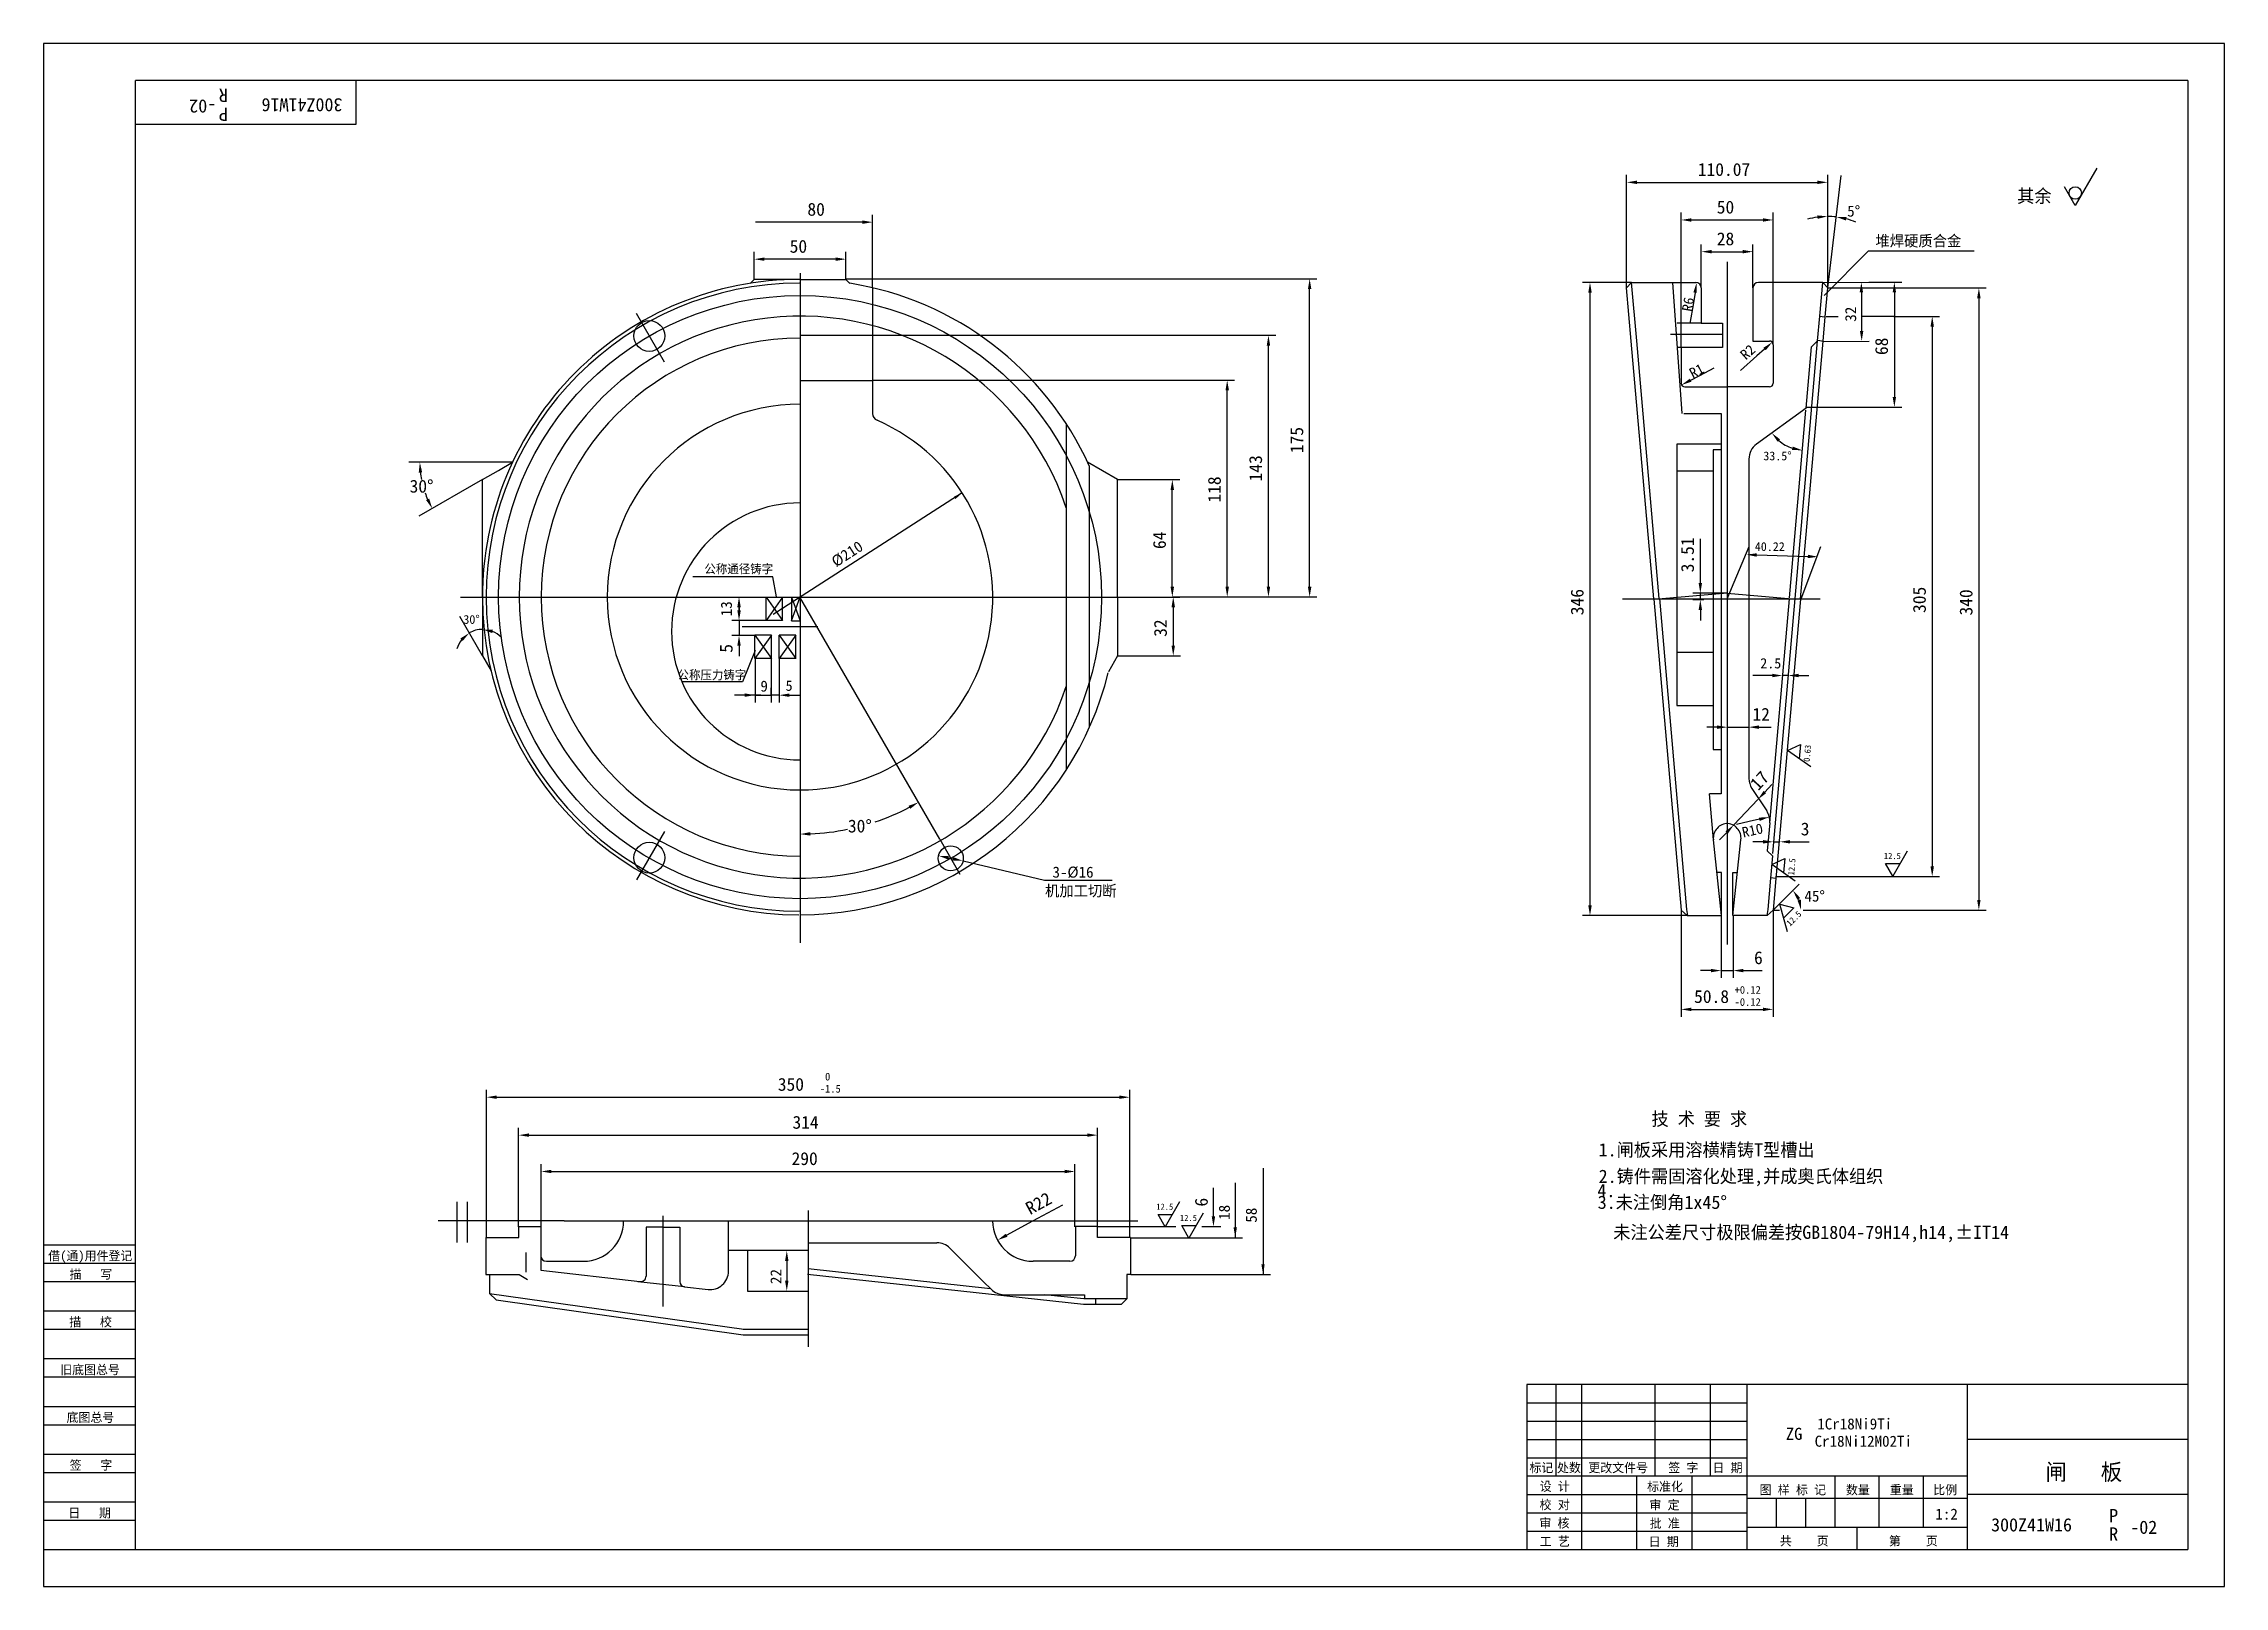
# Model space of a CAD drawing. Header units: metres. Extents: x 0 to 594, y 0 to 420.
import ezdxf

# ---------------------------------------------------------------- set-up
doc = ezdxf.new("R2010")
doc.units = ezdxf.units.M
for name, color, linetype in [('B', 3, 'Continuous'), ('C', 6, 'Continuous'), ('D', 1, 'Continuous'), ('FL', 5, 'Continuous'), ('HA', 5, 'Continuous'), ('T', 7, 'Continuous'), ('TL', 4, 'Continuous')]:
    doc.layers.add(name, color=color, linetype=linetype)

# ---------------------------------------------------------------- blocks, each defined once
blk = doc.blocks.new('TUKUN2')
at = {"layer": 'FL'}
for p, q in [((594, 420), (0, 420)), ((0, 420), (0, 0)), ((594, 0), (594, 420)), ((0, 83), (25, 83)), ((0, 75), (25, 75)), ((0, 70), (25, 70)), ((0, 62), (25, 62)), ((0, 57), (25, 57)), ((412, 30), (412, 55)), ((419, 10), (419, 55)), ((439, 30), (439, 55)), ((454, 30), (454, 55)), ((0, 49), (25, 49)), ((404, 50), (464, 50)), ((0, 44), (25, 44)), ((404, 45), (464, 45)), ((0, 36), (25, 36)), ((404, 40), (464, 40)), ((0, 31), (25, 31)), ((404, 35), (464, 35)), ((449, 10), (449, 30)), ((404, 25), (464, 25)), ((0, 23), (25, 23)), ((0, 18), (25, 18)), ((404, 20), (464, 20)), ((404, 15), (464, 15)), ((0, 0), (594, 0))]:
    blk.add_line(p, q, dxfattribs=at)
at = {"layer": 'TL'}
for p, q in [((584, 410), (25, 410)), ((25, 10), (25, 410)), ((85, 410), (85, 398)), ((584, 410), (584, 10)), ((85, 398), (25, 398)), ((0, 93), (25, 93)), ((0, 88), (25, 88)), ((584, 55), (404, 55)), ((404, 55), (404, 10)), ((464, 10), (464, 55)), ((524, 10), (524, 55)), ((584, 40), (524, 40)), ((524, 30), (404, 30)), ((434, 10), (434, 30)), ((488, 16), (488, 30)), ((500, 16), (500, 30)), ((512, 16), (512, 30)), ((464, 24), (524, 24)), ((472, 16), (472, 24)), ((480, 16), (480, 24)), ((584, 25), (524, 25)), ((524, 16), (464, 16)), ((494, 10), (494, 16)), ((0, 10), (584, 10))]:
    blk.add_line(p, q, dxfattribs=at)
at = {"layer": 'T'}
for s, p in [('借(通)用件登记', (1.26, 88.76)), ('描   写', (7.09, 83.76)), ('描   校', (6.98, 70.76)), ('旧底图总号', (4.52, 57.76)), ('底图总号', (6.25, 44.76)), ('签   字', (7.1, 31.76)), ('标记', (404.71, 31.07)), ('处数', (412.22, 31.07)), ('更改文件号', (420.75, 31.07)), ('签 字', (442.53, 31.07)), ('日 期', (454.57, 31.07)), ('校 对', (407.48, 20.99)), ('设 计', (407.5, 25.99)), ('标准化', (436.77, 25.93)), ('审 定', (437.39, 20.93)), ('图 样 标 记', (467.4, 25.04)), ('数量', (490.92, 25.04)), ('重量', (502.88, 25.04)), ('比例', (514.7, 25.04)), ('日   期', (6.72, 18.76)), ('审 核', (407.41, 15.99)), ('批 准', (437.46, 15.93)), ('工 艺', (407.52, 10.99)), ('日 期', (437.18, 10.93)), ('共    页', (472.91, 11.13)), ('第    页', (502.62, 11.13))]:
    blk.add_text(s, height=2.5, dxfattribs=at).set_placement(p)

msp = doc.modelspace()

# ---------------------------------------------------------------- linework, layer by layer
at = {"layer": 'B'}
for centre in [(164.98, 340.43), (164.98, 198.38)]:
    msp.add_circle(centre, 4.2, dxfattribs=at)
at = {"layer": 'C'}
for p, q in [((206.04, 357.49), (206.04, 328.43)), ((458.56, 360.56), (458.56, 326.58)), ((169.11, 333.28), (161.48, 346.49)), ((443.14, 340.86), (457.28, 340.86)), ((206.04, 328.43), (206.04, 216.67)), ((458.56, 326.58), (458.56, 207.53)), ((113.52, 269.32), (297.78, 269.32)), ((430.1, 268.82), (483.87, 268.82)), ((458.56, 270.37), (440.85, 268.82)), ((458.56, 270.37), (476.28, 268.82)), ((210.9, 261.26), (190.27, 261.26)), ((206.04, 216.67), (206.04, 175.24)), ((169.11, 205.53), (161.48, 192.32)), ((244.07, 203.44), (249.58, 193.89)), ((458.56, 207.53), (458.56, 174.74)), ((208.24, 102.32), (208.24, 93.65)), ((117.5, 99.5), (107.44, 99.5)), ((141.81, 99.5), (117.5, 99.5)), ((141.81, 99.5), (208.19, 99.5)), ((168.68, 100.91), (168.68, 76.15)), ((208.19, 99.5), (258.45, 99.5)), ((258.45, 99.5), (288.12, 99.5)), ((288.12, 99.5), (298.03, 99.5)), ((208.24, 93.65), (208.24, 65.2))]:
    msp.add_line(p, q, dxfattribs=at)
msp.add_circle((206.04, 269.32), 82.11, dxfattribs=at)
at = {"layer": 'D'}
for p, q in [((431.18, 353.5), (431.18, 384.24)), ((433.98, 382.24), (483.15, 382.24)), ((485.95, 353.5), (485.95, 384.24)), ((485.95, 353.5), (489.6, 384.12)), ((553.38, 375.95), (550.45, 381.02)), ((559.23, 386.09), (553.38, 375.95)), ((198.74, 371.4), (193.89, 371.4)), ((223.01, 371.4), (198.74, 371.4)), ((225.81, 353.53), (225.81, 373.4)), ((446.03, 337.32), (446.03, 373.99)), ((448.83, 371.99), (468.29, 371.99)), ((471.09, 338.04), (471.09, 373.99)), ((193.54, 355.82), (193.54, 363.32)), ((218.54, 355.82), (218.54, 363.32)), ((451.53, 353.5), (451.53, 365.36)), ((454.33, 363.36), (462.79, 363.36)), ((465.59, 353.5), (465.59, 365.36)), ((485.01, 351.43), (497.04, 363.57)), ((497.04, 363.57), (525.88, 363.57)), ((215.74, 361.32), (196.34, 361.32)), ((218.51, 355.98), (346.84, 355.98)), ((344.84, 272.15), (344.84, 353.18)), ((432.55, 355), (419.2, 355)), ((421.2, 352.2), (421.2, 185.41)), ((449.82, 352.21), (449.36, 349.45)), ((484.58, 355), (497.11, 355.07)), ((485.95, 353.5), (529.13, 353.5)), ((495.13, 352.26), (495.19, 341.81)), ((497.11, 355.07), (506.11, 355.07)), ((504.11, 352.27), (504.11, 323.81)), ((527.13, 350.7), (527.13, 186.9)), ((449.36, 349.45), (448.42, 343.77)), ((485.49, 345.74), (488.82, 345.74)), ((498.77, 345.74), (495.03, 345.74)), ((504, 345.74), (498.77, 345.74)), ((504, 345.74), (516.42, 345.74)), ((225.71, 340.6), (335.62, 340.6)), ((484.67, 338.95), (497.21, 339.02)), ((514.42, 342.94), (514.42, 196.06)), ((333.62, 272.15), (333.62, 337.8)), ((466.66, 334.98), (462.24, 331.04)), ((468.75, 336.84), (466.66, 334.98)), ((225.71, 328.38), (324.39, 328.38)), ((448.63, 328.37), (451.11, 329.67)), ((451.11, 329.67), (455.03, 331.72)), ((322.39, 272.15), (322.39, 325.58)), ((479.98, 321.01), (506.11, 321.01)), ((127.72, 306.04), (99.44, 306.04)), ((119.54, 301.32), (102.22, 291.32)), ((250.22, 297.68), (198.68, 264.59)), ((292.54, 301.32), (309.44, 301.32)), ((307.44, 272.12), (307.44, 298.52)), ((451.26, 275.97), (451.26, 285.22)), ((458.6, 268.87), (464.59, 283.12)), ((466.61, 280.79), (480.53, 280.39)), ((478.69, 268.87), (484.12, 283.12)), ((179.95, 274.87), (176.79, 274.87)), ((198.63, 274.87), (179.95, 274.87)), ((199.61, 269.37), (198.63, 274.87)), ((451.26, 273.17), (451.26, 275.97)), ((189.42, 265.73), (189.42, 268.53)), ((244.07, 203.44), (205.9, 269.51)), ((297.78, 269.32), (309.44, 269.32)), ((307.44, 269.35), (309.69, 269.35)), ((309.69, 269.35), (324.39, 269.35)), ((324.39, 269.35), (335.62, 269.35)), ((335.62, 269.35), (346.84, 269.35)), ((458.56, 270.37), (449.26, 270.37)), ((452.2, 268.59), (449.26, 268.59)), ((451.26, 268.59), (451.26, 270.37)), ((119.54, 253.32), (113.35, 264.04)), ((189.42, 262.93), (187.42, 262.93)), ((196.7, 262.93), (187.42, 262.93)), ((189.42, 266.57), (189.42, 265.73)), ((189.42, 262.93), (189.42, 258.87)), ((307.69, 266.55), (307.69, 256.12)), ((451.26, 265.79), (451.26, 262.99)), ((193.77, 258.87), (187.42, 258.87)), ((189.42, 256.07), (189.42, 253.27)), ((193.77, 254.81), (190.38, 246.22)), ((193.77, 252.67), (193.77, 240.64)), ((198.15, 252.67), (198.15, 240.64)), ((200.35, 252.59), (200.35, 240.62)), ((292.54, 253.32), (309.69, 253.32)), ((190.38, 246.22), (174.11, 246.22)), ((198.13, 242.62), (198.13, 244.62)), ((468.07, 247.97), (465.55, 247.97)), ((470.87, 247.97), (468.07, 247.97)), ((475.21, 247.97), (473.67, 247.97)), ((478.01, 247.97), (480.81, 247.97)), ((190.97, 242.64), (188.17, 242.64)), ((192.53, 242.62), (190.1, 242.62)), ((195.33, 242.62), (192.53, 242.62)), ((193.77, 242.64), (198.15, 242.64)), ((200.35, 242.62), (198.13, 242.62)), ((203.15, 242.62), (205.95, 242.62)), ((203.75, 242.64), (203.84, 242.64)), ((455.8, 233.91), (453, 233.91)), ((458.6, 233.91), (464.4, 233.91)), ((467.2, 233.91), (470, 233.91)), ((470, 233.91), (470.59, 233.91)), ((474.98, 227.55), (478.52, 229.2)), ((481.37, 223.08), (474.98, 227.55)), ((478.52, 229.2), (478.18, 225.32)), ((460.37, 207.29), (466.93, 214.23)), ((468.85, 216.26), (470.77, 218.3)), ((464.6, 208.21), (461.12, 207.41)), ((467.33, 208.83), (464.6, 208.21)), ((458.44, 205.26), (456.52, 203.22)), ((468.35, 202.7), (465.55, 202.7)), ((471.15, 202.7), (472.91, 202.7)), ((475.71, 202.7), (478.51, 202.7)), ((478.51, 202.7), (480.93, 202.7)), ((246.5, 198.33), (247.69, 198.08)), ((250.43, 197.51), (272.63, 192.28)), ((470.72, 196.48), (474.26, 198.13)), ((477.12, 192.01), (470.72, 196.48)), ((474.26, 198.13), (473.92, 194.24)), ((501.73, 196.77), (505.63, 196.77)), ((503.68, 193.39), (501.73, 196.77)), ((507.58, 200.15), (503.68, 193.39)), ((272.63, 192.28), (287.29, 192.28)), ((287.29, 192.28), (291.08, 192.28)), ((471.09, 184.1), (478.17, 191.18)), ((471.73, 193.26), (516.42, 193.26)), ((472.95, 185.75), (476.72, 184.74)), ((474.97, 178.21), (472.95, 185.75)), ((476.72, 184.74), (473.96, 181.98)), ((447.66, 182.61), (419.2, 182.61)), ((446.03, 184.1), (446.03, 155.08)), ((456.92, 182.61), (456.92, 165.64)), ((460.2, 182.61), (460.2, 165.64)), ((471.09, 184.1), (471.09, 155.08)), ((471.09, 184.1), (472.85, 184.1)), ((479.24, 184.1), (529.13, 184.1)), ((454.12, 167.64), (451.32, 167.64)), ((456.92, 167.64), (460.2, 167.64)), ((463, 167.64), (465.8, 167.64)), ((465.8, 167.64), (468.06, 167.64)), ((448.83, 157.08), (468.29, 157.08)), ((120.62, 94.86), (120.62, 135.17)), ((123.42, 133.17), (293.02, 133.17)), ((295.82, 94.86), (295.82, 135.17)), ((129.39, 97.87), (129.39, 124.84)), ((287.05, 97.87), (287.05, 124.84)), ((132.19, 122.84), (284.25, 122.84)), ((135.52, 97.87), (135.52, 114.95)), ((138.32, 112.95), (278.12, 112.95)), ((280.92, 97.87), (280.92, 114.95)), ((332.15, 113.81), (332.15, 84.9)), ((318.64, 104.94), (318.64, 108.52)), ((324.58, 109.85), (324.58, 94.92)), ((112.58, 104.69), (112.58, 93.66)), ((115.39, 104.69), (115.39, 93.66)), ((269.46, 99.47), (277.59, 103.89)), ((303.55, 101.28), (307.45, 101.28)), ((305.5, 97.9), (303.55, 101.28)), ((309.41, 104.66), (305.5, 97.9)), ((315.85, 101.6), (311.94, 94.84)), ((318.64, 100.75), (318.64, 104.94)), ((262.3, 95.59), (269.46, 99.47)), ((287.09, 97.95), (308.41, 97.95)), ((309.99, 98.22), (313.9, 98.22)), ((311.94, 94.84), (309.99, 98.22)), ((315.48, 97.95), (320.64, 97.95)), ((296.11, 94.92), (326.58, 94.92)), ((202.42, 88.61), (202.42, 83.2)), ((296.11, 84.9), (334.15, 84.9))]:
    msp.add_line(p, q, dxfattribs=at)
msp.add_circle((553.38, 379.33), 1.69, dxfattribs=at)
for centre, radius, start, end in [((485.95, 353.5), 19.47, 98.25, 106.49), ((485.95, 353.5), 19.47, 83.19, 90), ((485.95, 353.5), 19.47, 66.7, 74.95), ((480.07, 320.78), 11.55, 229.93, 251.07), ((127.72, 306.04), 25.24, 186.36, 190.71), ((127.72, 306.04), 25.24, 199.37, 203.64), ((119.54, 253.32), 7.21, 142.4, 164.81), ((119.54, 253.32), 7.21, 90, 120), ((119.54, 253.32), 7.21, 45.19, 67.6), ((206.04, 269.26), 64.46, 288.5, 297.53), ((206.04, 269.26), 64.46, 272.49, 281.58), ((471.09, 184.1), 7.61, 21.2, 23.8)]:
    msp.add_arc(centre, radius, start, end, dxfattribs=at)
for points in [[(433.98, 382.71), (433.98, 381.78), (431.18, 382.24)], [(483.15, 382.71), (483.15, 381.78), (485.95, 382.24)], [(223.01, 371.87), (223.01, 370.93), (225.81, 371.4)], [(448.83, 372.46), (448.83, 371.52), (446.03, 371.99)], [(468.29, 372.46), (468.29, 371.52), (471.09, 371.99)], [(483.12, 373.24), (483.19, 372.31), (485.95, 372.97)], [(490.92, 371.85), (491.09, 372.76), (488.26, 372.84)], [(454.33, 363.83), (454.33, 362.9), (451.53, 363.36)], [(462.79, 363.83), (462.79, 362.9), (465.59, 363.36)], [(196.34, 361.79), (196.34, 360.86), (193.54, 361.32)], [(215.74, 361.79), (215.74, 360.86), (218.54, 361.32)], [(344.37, 353.18), (345.31, 353.18), (344.84, 355.98)], [(420.74, 352.2), (421.67, 352.2), (421.2, 355)], [(450.28, 352.14), (449.36, 352.29), (450.28, 354.98)], [(495.59, 352.26), (494.66, 352.26), (495.11, 355.06)], [(503.64, 352.27), (504.57, 352.27), (504.11, 355.07)], [(526.66, 350.7), (527.6, 350.7), (527.13, 353.5)], [(513.95, 342.94), (514.89, 342.94), (514.42, 345.74)], [(333.15, 337.8), (334.08, 337.8), (333.62, 340.6)], [(469.06, 336.5), (468.44, 337.19), (470.84, 338.71)], [(495.66, 341.81), (494.72, 341.81), (495.21, 339.01)], [(321.92, 325.58), (322.86, 325.58), (322.39, 328.38)], [(448.84, 327.96), (448.41, 328.79), (446.15, 327.08)], [(503.64, 323.81), (504.57, 323.81), (504.11, 321.01)], [(472.3, 311.62), (472.98, 312.26), (470.73, 313.99)], [(476.42, 310.31), (476.23, 309.4), (479.07, 309.27)], [(102.17, 303.22), (103.11, 303.27), (102.48, 306.04)], [(248.35, 296.01), (250.22, 297.68), (247.93, 296.67)], [(306.97, 298.52), (307.9, 298.52), (307.44, 301.32)], [(105.02, 296.13), (104.19, 295.71), (105.87, 293.42)], [(466.62, 281.26), (466.59, 280.32), (463.81, 280.87)], [(480.55, 280.85), (480.52, 279.92), (483.33, 280.31)], [(188.95, 266.57), (189.89, 266.57), (189.42, 269.37)], [(306.97, 272.12), (307.9, 272.12), (307.44, 269.32)], [(307.22, 266.55), (308.16, 266.55), (307.69, 269.35)], [(321.92, 272.15), (322.86, 272.15), (322.39, 269.35)], [(333.15, 272.15), (334.08, 272.15), (333.62, 269.35)], [(344.37, 272.15), (345.31, 272.15), (344.84, 269.35)], [(450.79, 273.17), (451.73, 273.17), (451.26, 270.37)], [(450.79, 265.79), (451.73, 265.79), (451.26, 268.59)], [(188.95, 265.73), (189.89, 265.73), (189.42, 262.93)], [(188.95, 265.73), (189.89, 265.73), (189.42, 262.93)], [(113.52, 258.06), (114.14, 257.36), (115.94, 259.56)], [(122.2, 259.52), (122.38, 260.44), (119.54, 260.52)], [(188.95, 256.07), (189.89, 256.07), (189.42, 258.87)], [(307.22, 256.12), (308.16, 256.12), (307.69, 253.32)], [(470.87, 248.44), (470.87, 247.51), (473.67, 247.97)], [(478.01, 248.44), (478.01, 247.51), (475.21, 247.97)], [(190.97, 243.11), (190.97, 242.17), (193.77, 242.64)], [(203.15, 243.08), (203.15, 242.15), (200.35, 242.62)], [(455.8, 234.38), (455.8, 233.45), (458.6, 233.91)], [(467.2, 234.38), (467.2, 233.45), (464.4, 233.91)], [(468.51, 216.58), (469.19, 215.94), (466.93, 214.23)], [(235.61, 212.51), (236.06, 211.69), (238.29, 213.45)], [(467.43, 208.37), (467.23, 209.28), (470.06, 209.45)], [(208.85, 204.39), (208.83, 205.33), (206.04, 204.8)], [(458.1, 205.58), (458.78, 204.94), (460.37, 207.29)], [(468.35, 203.17), (468.35, 202.23), (471.15, 202.7)], [(475.71, 203.17), (475.71, 202.23), (472.91, 202.7)], [(246.41, 197.87), (246.6, 198.78), (243.76, 198.9)], [(247.6, 197.62), (247.79, 198.54), (250.43, 197.51)], [(513.95, 196.06), (514.89, 196.06), (514.42, 193.26)], [(420.74, 185.41), (421.67, 185.41), (421.2, 182.61)], [(477.67, 186.91), (478.44, 187.44), (476.48, 189.49)], [(478.65, 186.94), (477.73, 186.77), (478.71, 184.1)], [(526.66, 186.9), (527.6, 186.9), (527.13, 184.1)], [(454.12, 168.11), (454.12, 167.18), (456.92, 167.64)], [(463, 168.11), (463, 167.18), (460.2, 167.64)], [(448.83, 157.55), (448.83, 156.61), (446.03, 157.08)], [(468.29, 157.55), (468.29, 156.61), (471.09, 157.08)], [(123.42, 133.64), (123.42, 132.71), (120.62, 133.17)], [(293.02, 133.64), (293.02, 132.71), (295.82, 133.17)], [(132.19, 123.31), (132.19, 122.38), (129.39, 122.84)], [(284.25, 123.31), (284.25, 122.38), (287.05, 122.84)], [(138.32, 113.41), (138.32, 112.48), (135.52, 112.95)], [(278.12, 113.41), (278.12, 112.48), (280.92, 112.95)], [(262.52, 95.18), (262.07, 96), (259.84, 94.25)], [(318.17, 100.75), (319.11, 100.75), (318.64, 97.95)], [(325.03, 97.72), (324.58, 94.92), (324.13, 97.72)], [(201.96, 88.61), (202.89, 88.61), (202.42, 91.41)], [(201.96, 83.2), (202.89, 83.2), (202.42, 80.4)], [(332.6, 87.7), (332.15, 84.9), (331.7, 87.7)]]:
    msp.add_solid(points, dxfattribs=at)
at = {"layer": 'HA'}
for p, q in [((196.78, 262.94), (196.78, 269.36)), ((196.78, 269.32), (201.28, 262.94)), ((201.28, 269.32), (196.78, 262.94)), ((201.28, 262.94), (201.28, 269.36)), ((203.68, 269.36), (203.68, 262.86)), ((203.68, 262.86), (206.08, 269.36)), ((203.68, 269.32), (206.07, 262.83)), ((201.28, 262.94), (196.78, 262.94)), ((203.68, 262.86), (206.08, 262.86)), ((198.23, 259), (193.71, 259)), ((193.73, 252.58), (193.73, 259)), ((193.73, 258.95), (198.23, 252.58)), ((198.23, 258.95), (193.73, 252.58)), ((198.23, 252.58), (198.23, 259)), ((204.88, 259), (200.37, 259)), ((200.38, 252.58), (200.38, 259)), ((204.88, 258.95), (200.38, 252.58)), ((200.38, 258.95), (204.88, 252.58)), ((204.88, 252.58), (204.88, 259)), ((198.23, 252.58), (193.73, 252.58)), ((204.88, 252.58), (200.38, 252.58))]:
    msp.add_line(p, q, dxfattribs=at)
at = {"layer": 'TL'}
for p, q in [((193.54, 355.82), (192.47, 354.74)), ((206.04, 355.82), (193.54, 355.82)), ((206.04, 355.82), (218.54, 355.82)), ((218.54, 355.82), (219.61, 354.74)), ((225.81, 353.53), (225.81, 328.43)), ((431.18, 353.5), (432.55, 355)), ((432.45, 339), (431.18, 353.5)), ((433.94, 339.13), (432.55, 355)), ((432.55, 355), (450.03, 355)), ((443.71, 354.99), (446.26, 319.3)), ((451.53, 353.5), (451.53, 343.92)), ((465.59, 353.5), (465.59, 339.04)), ((484.58, 355), (467.09, 355)), ((483.77, 345.79), (484.58, 355)), ((485.95, 353.5), (484.58, 355)), ((485.26, 345.61), (485.95, 353.5)), ((483.18, 339.13), (483.77, 345.79)), ((483.67, 345.82), (485.23, 345.59)), ((484.68, 339), (485.26, 345.61)), ((206.01, 340.67), (225.92, 340.67)), ((438.59, 268.83), (432.45, 339)), ((440.08, 268.96), (433.94, 339.13)), ((451.47, 343.92), (444.96, 343.92)), ((451.47, 343.92), (457.28, 343.92)), ((457.28, 343.92), (457.28, 337.32)), ((465.59, 339.04), (470.09, 339.04)), ((477.05, 268.96), (483.18, 339.13)), ((478.54, 268.83), (484.68, 339)), ((483.18, 339.13), (481.53, 337.48)), ((484.77, 338.93), (483.22, 339.19)), ((457.28, 337.32), (444.97, 337.32)), ((446.03, 337.32), (446.03, 327.54)), ((471.09, 338.04), (471.09, 327.54)), ((480.07, 320.78), (481.53, 337.48)), ((206.01, 328.33), (225.92, 328.33)), ((225.81, 328.43), (225.81, 319.28)), ((447.03, 326.54), (458.53, 326.54)), ((470.09, 326.54), (458.59, 326.54)), ((480.07, 320.78), (466.55, 310.96)), ((278.56, 316.47), (278.56, 222.29)), ((446.72, 319.3), (456.92, 319.3)), ((456.92, 319.3), (456.92, 215.74)), ((475.55, 269.09), (480.02, 320.21)), ((456.77, 310.98), (444.9, 310.98)), ((444.9, 310.98), (444.9, 239.83)), ((456.77, 309.43), (454.77, 309.43)), ((454.77, 309.43), (454.77, 227.79)), ((119.54, 301.32), (123.87, 303.82)), ((123.87, 303.82), (127.72, 306.04)), ((292.54, 301.32), (284.36, 306.04)), ((284.83, 305.02), (284.83, 233.79)), ((454.8, 303.6), (444.9, 303.6)), ((464.49, 306.91), (464.49, 219.97)), ((119.54, 269.32), (119.54, 301.32)), ((292.54, 269.32), (292.54, 301.32)), ((119.54, 269.32), (119.54, 253.32)), ((292.54, 269.32), (292.54, 253.32)), ((438.62, 268.78), (446.03, 184.1)), ((440.12, 268.91), (447.53, 184.23)), ((470.17, 207.9), (475.59, 268.83)), ((477.01, 268.91), (470.93, 199.48)), ((478.5, 268.78), (471.85, 192.73)), ((119.54, 253.32), (121.91, 249.21)), ((292.54, 253.32), (290.04, 248.99)), ((454.8, 254.23), (444.9, 254.23)), ((290.04, 248.99), (290.03, 248.97)), ((444.9, 239.83), (454.8, 239.83)), ((454.77, 227.79), (456.77, 227.79)), ((454.8, 203.25), (453.71, 215.77)), ((456.92, 215.74), (453.71, 215.74)), ((465.32, 217.22), (469.36, 211.09)), ((470.17, 207.9), (469.5, 200.25)), ((457.03, 182.65), (454.8, 203.25)), ((460.09, 182.65), (462.32, 203.25)), ((470.88, 198.86), (469.5, 200.25)), ((470.88, 198.86), (470.35, 192.84)), ((457.03, 194.31), (455.77, 194.31)), ((457.03, 182.65), (457.03, 194.31)), ((460.09, 182.65), (460.09, 194.31)), ((460.09, 194.31), (461.36, 194.31)), ((470.35, 192.84), (469.6, 184.23)), ((471.9, 192.7), (470.36, 192.9)), ((471.85, 192.73), (471.09, 184.1)), ((447.53, 184.23), (447.8, 182.67)), ((469.6, 184.23), (469.33, 182.67)), ((447.66, 182.61), (446.03, 184.1)), ((447.66, 182.61), (457.03, 182.61)), ((469.46, 182.61), (460.09, 182.61)), ((469.46, 182.61), (471.09, 184.1)), ((129.45, 97.94), (135.45, 97.94)), ((129.45, 94.94), (129.45, 97.94)), ((135.45, 97.94), (135.45, 90)), ((135.45, 97.94), (135.45, 90)), ((168.68, 97.75), (164.11, 97.75)), ((164.11, 97.75), (164.11, 84.45)), ((168.68, 97.75), (173.25, 97.75)), ((173.25, 97.75), (173.25, 83.02)), ((186.54, 85.8), (186.54, 99.56)), ((287.03, 97.94), (281.03, 97.94)), ((281.03, 97.94), (281.03, 90)), ((287.03, 94.94), (287.03, 97.94)), ((120.45, 94.94), (120.45, 84.94)), ((120.45, 94.94), (129.45, 94.94)), ((120.45, 94.94), (120.45, 94.94)), ((131.31, 90.89), (131.31, 85.56)), ((135.45, 90), (135.45, 86.06)), ((208.26, 91.4), (186.54, 91.4)), ((191.75, 91.4), (191.75, 80.4)), ((208.23, 93.55), (243.33, 93.55)), ((246.86, 92.09), (256.01, 82.95)), ((296.03, 94.94), (287.03, 94.94)), ((296.03, 94.94), (296.03, 94.94)), ((296.03, 94.94), (296.03, 84.94)), ((120.45, 84.94), (121.45, 84.94)), ((121.45, 84.94), (121.45, 79.76)), ((121.45, 84.94), (129.51, 84.94)), ((129.51, 84.94), (131.76, 83.57)), ((135.45, 86.06), (162.44, 82.96)), ((136.95, 88.5), (146.98, 88.5)), ((283.21, 76.76), (208.09, 84.92)), ((257.94, 81.01), (208.25, 86.42)), ((279.53, 88.5), (269.5, 88.5)), ((296.03, 84.94), (295.03, 84.94)), ((295.03, 84.94), (295.03, 78.25)), ((121.45, 79.76), (190.72, 70)), ((123.27, 77.97), (121.45, 79.76)), ((123.24, 78), (190.51, 68.51)), ((174.59, 81.53), (161.87, 82.91)), ((174.59, 81.53), (180.97, 80.84)), ((191.75, 80.4), (208.26, 80.4)), ((256.01, 82.95), (258.08, 80.88)), ((261.61, 79.41), (283.51, 79.41)), ((283.37, 78.25), (272.66, 79.41)), ((295.03, 78.25), (283.37, 78.25)), ((283.51, 79.41), (283.51, 78.15)), ((286.52, 78.2), (286.52, 76.75)), ((295.03, 78.25), (293.53, 76.75)), ((293.53, 76.75), (283.37, 76.75)), ((190.51, 70.01), (208.34, 70.01)), ((190.51, 68.51), (208.34, 68.51))]:
    msp.add_line(p, q, dxfattribs=at)
msp.add_circle((247.1, 198.2), 3.41, dxfattribs=at)
for centre, radius, start, end in [((206.04, 269.32), 86.5, 90, 180.08), ((206.04, 269.32), 85.5, 90.12, 269.94), ((206.04, 269.32), 86.5, 24.38, 80.97), ((450.03, 353.5), 1.5, 0, 90), ((467.09, 353.5), 1.5, 90, 180), ((206.04, 269.32), 76.5, 18.56, 341.44), ((206.04, 269.32), 70.5, 90, 270), ((470.09, 338.04), 1, 0, 90), ((447.03, 327.54), 1, 180, 270), ((470.09, 327.54), 1, 270, 0), ((206.04, 269.32), 52.5, 90, 270), ((206.04, 269.32), 52.5, 270, 66.46), ((227.81, 319.28), 2, 180, 246.46), ((469.49, 306.91), 5, 126, 180), ((206.04, 259.98), 34.99, 90, 270), ((206.04, 269.32), 86.5, 180.08, 269.8), ((205.96, 269.32), 86.5, 270.2, 346.22), ((469.49, 219.97), 5, 180, 213.4), ((465.18, 208.34), 5, 355, 33.4), ((458.78, 203.68), 4, 90, 186.18), ((458.35, 203.68), 4, 353.82, 90), ((146.98, 99.5), 11, 270, 0), ((269.5, 99.5), 11, 180, 270), ((136.95, 90), 1.5, 180, 270), ((243.33, 88.55), 5, 45, 90), ((279.53, 90), 1.5, 270, 0), ((162.61, 84.45), 1.5, 263.46, 0), ((181.54, 85.8), 5, 263.46, 0), ((174.75, 83.02), 1.5, 180, 263.81), ((261.61, 84.41), 5, 225, 270)]:
    msp.add_arc(centre, radius, start, end, dxfattribs=at)

# ---------------------------------------------------------------- block references
at = {"layer": 'D'}
msp.add_blockref('TUKUN2', (0, 0), dxfattribs=at)

# ---------------------------------------------------------------- texts
for s, height, rotation, p in [('-02', 3.6, 180, (47.02, 404.75)), ('R', 3.6, 180, (50.17, 407.71)), ('300Z41W16', 3.6, 180, (81.4, 405.1)), ('P', 3.6, 180, (50.17, 402.56)), ('R6', 2.8, 80.57, (448.96, 346.91)), ('32', 3, 90, (493.7, 344.3)), ('68', 3.5, 90, (502.36, 335.21)), ('R1', 2.8, 27.57, (449.19, 328.81)), ('R2', 2.8, 41.7, (463.67, 333.74)), ('175', 3.5, 90, (343.09, 308.5)), ('143', 3.5, 90, (331.87, 300.81)), ('118', 3.5, 90, (320.64, 295.04)), ('64', 3.5, 90, (305.69, 282.4)), ('3.51', 3.5, 90, (449.51, 276.06)), ('%%c210', 3, 32.7, (215.81, 277.37)), ('13', 3, 90, (187.47, 264.12)), ('346', 3.5, 90, (419.45, 264.39)), ('305', 3.5, 90, (512.67, 265)), ('340', 3.5, 90, (525.38, 264.3)), ('32', 3.5, 90, (305.94, 258.5)), ('5', 3.5, 90, (187.67, 254.18)), ('0.63', 1.7, 85, (481.04, 224.42)), ('17', 3.5, 46.59, (467.01, 216.45)), ('R10', 2.8, 12.84, (462.98, 203.84)), ('12.5', 1.7, 85, (476.8, 193.51)), ('12.5', 1.7, 45, (475.69, 179.58)), ('R22', 3.5, 28.5, (268.7, 101.06)), ('6', 3.5, 90, (317.09, 103.4)), ('18', 3, 90, (323.1, 99.78)), ('58', 3, 90, (330.44, 99.01)), ('22', 3, 90, (200.96, 82.31))]:
    msp.add_text(s, height=height, rotation=rotation, dxfattribs=at).set_placement(p)
for s, height, p in [('110.07', 3.5, (450.56, 383.99)), ('其余', 3.6, (537.56, 376.72)), ('80', 3.5, (208.04, 373.15)), ('50', 3.5, (455.73, 373.74)), ('5%%d', 3, (491.26, 372.91)), ('28', 3.5, (455.73, 365.11)), ('堆焊硬质合金', 3, (498.95, 364.81)), ('50', 3.5, (203.21, 363.07)), ('33.5%%d', 2.4, (468.41, 306.56)), ('30%%d', 3.5, (99.68, 297.76)), ('40.22', 2.4, (466.1, 281.87)), ('公称通径铸字', 2.4, (179.99, 275.77)), ('30%%d', 2.4, (114.33, 262.04)), ('公称压力铸字', 2.4, (172.67, 246.93)), ('2.5', 2.8, (467.58, 249.91)), ('9', 3, (195.24, 243.59)), ('5', 2.8, (202.1, 243.81)), ('12', 3.5, (465.44, 235.66)), ('30%%d', 3.5, (219.07, 205.25)), ('3', 3.5, (478.6, 204.45)), ('3-%%C16', 3, (274.79, 192.95)), ('12.5', 1.7, (501.25, 198)), ('机加工切断', 3, (272.76, 187.87)), ('45%%d', 3, (479.61, 186.43)), ('6', 3.5, (465.89, 169.39)), ('50.8', 3.5, (449.56, 158.83)), ('+0.12', 2.1, (460.59, 161.34)), ('-0.12', 2.1, (460.59, 158.05)), ('350', 3.5, (199.97, 134.92)), (' 0', 2.1, (211.42, 137.72)), ('-1.5', 2.1, (211.42, 134.43)), ('314', 3.5, (203.97, 124.59)), ('技 术 要 求', 3.6, (437.96, 125.45)), ('1.闸板采用溶横精铸T型槽出', 3.6, (423.56, 117.05)), ('290', 3.5, (203.72, 114.7)), ('2.铸件需固溶化处理,并成奥氏体组织', 3.6, (423.56, 109.85)), ('4.', 3.6, (423.22, 105.97)), ('12.5', 1.7, (303.07, 102.51)), ('12.5', 1.7, (309.52, 99.45)), ('3.未注倒角1x45%%d', 3.6, (423.31, 102.77)), ('未注公差尺寸极限偏差按GB1804-79H14,h14,%%pIT14', 3.6, (427.54, 94.6)), ('ZG', 3.3, (474.56, 39.88)), ('1Cr18Ni9Ti', 3, (483.11, 42.72)), ('Cr18Ni12M02Ti', 3, (482.39, 38.02)), ('闸   板', 4.5, (545.27, 28.9)), ('1:2', 3, (515.28, 18.17)), ('300Z41W16', 3.6, (530.45, 14.96)), ('P', 3.6, (562.61, 17.46)), ('-02', 3.6, (568.37, 14.3)), ('R', 3.6, (562.61, 12.46))]:
    msp.add_text(s, height=height, dxfattribs=at).set_placement(p)

doc.saveas('drawing.dxf')
